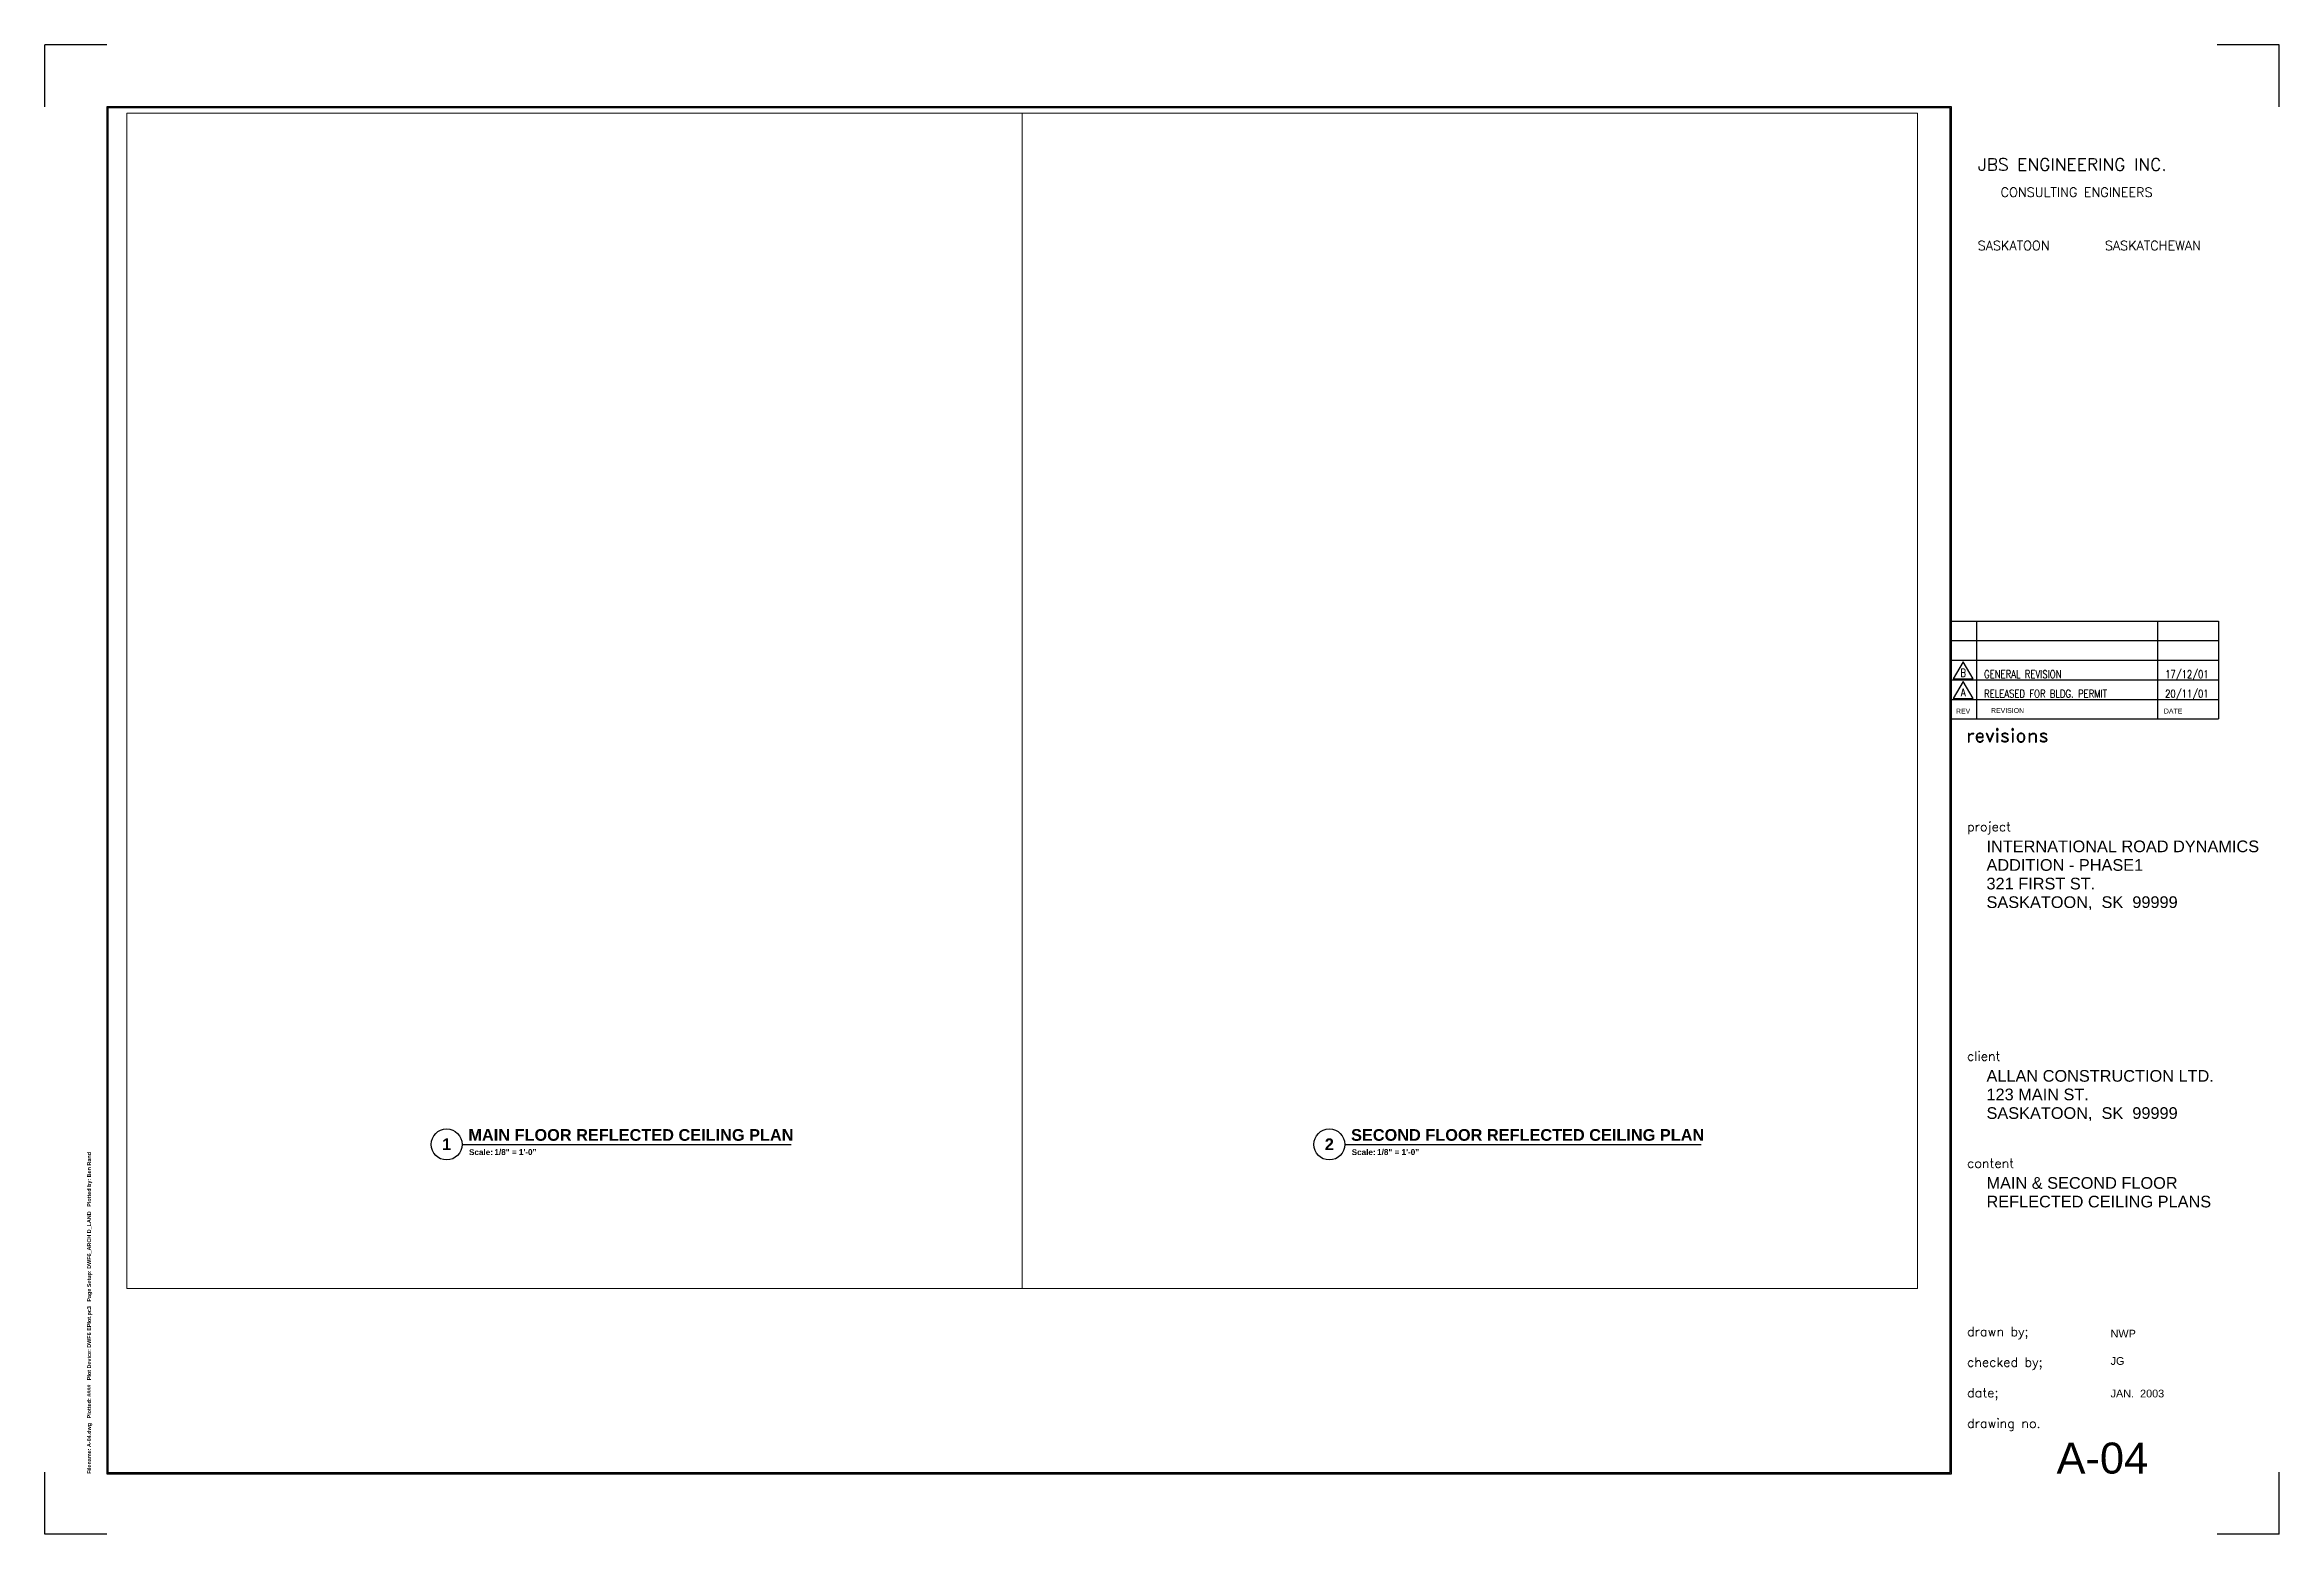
# Paper-space layout 'REFLECTED CEILING PLANS' of a CAD drawing. Header units: inches. Extents: x -0.3 to 35.7, y -0.7 to 23.3.
import ezdxf
from ezdxf.enums import TextEntityAlignment as Align

# ---------------------------------------------------------------- set-up
doc = ezdxf.new("R2010")
doc.units = ezdxf.units.IN
doc.header["$MEASUREMENT"] = 0
doc.layers.get('0').update_dxf_attribs({"linetype": 'CONTINUOUS'})
for name, color, linetype in [('Foundation_Plan_Dim', 5, 'CONTINUOUS'), ('PS_Annot', 5, 'CONTINUOUS'), ('TB_BORDER', 6, 'CONTINUOUS'), ('TB_CORNERS', 1, 'CONTINUOUS'), ('TB_INFORMATION', 3, 'CONTINUOUS'), ('TB_TEXT1', 160, 'CONTINUOUS'), ('TB_TEXT3', 10, 'CONTINUOUS'), ('TB_TEXT4', 4, 'CONTINUOUS'), ('TEXT', 4, 'CONTINUOUS'), ('Title', 7, 'CONTINUOUS'), ('TS-TEXT2', 7, 'CONTINUOUS')]:
    doc.layers.add(name, color=color, linetype=linetype)
doc.layers.add('PS_Viewport', color=220, linetype='CONTINUOUS', plot=False)
doc.styles.add('ROMANC', font='romanc')
doc.styles.add('ROMAND', font='ROMAND')
doc.styles.add('ROMANS-80', font='romans.shx', dxfattribs={"width": 0.8})
doc.styles.add('SANSERIF', font='sanss___.ttf')
doc.styles.add('SANSSERIFBOLD', font='sanssb__.ttf')

# ---------------------------------------------------------------- blocks, each defined once
blk = doc.blocks.new('Rev')
at = {"color": 4}
blk.add_lwpolyline([(1.243, 0.24), (1.083, -0.036), (1.402, -0.036)], close=True, dxfattribs=at)
at = {"layer": 'TEXT', "style": 'ROMANS-80', "width": 0.8}
blk.add_attdef('REV', text='', height=0.125, dxfattribs=at).set_placement((1.242, 0.062), align=Align.MIDDLE)
for p in [(1.578, -0.06), (4.494, -0.06)]:
    blk.add_attdef('REV', text='', height=0.125, dxfattribs=at).set_placement(p, align=Align.BOTTOM_LEFT)
blk = doc.blocks.new('Title')
at = {"layer": 'TB_BORDER'}
for p, q in [((1, 23), (1, 0.975)), ((30.718, 23), (1, 23)), ((1.02, 22.98), (1.02, 0.994)), ((30.698, 22.98), (1.02, 22.98)), ((30.698, 0.994), (30.698, 22.98)), ((30.718, 0.975), (30.718, 23)), ((1, 0.975), (30.718, 0.975)), ((1.02, 0.994), (30.698, 0.994))]:
    blk.add_line(p, q, dxfattribs=at)
at = {"layer": 'TB_CORNERS'}
for p, q in [((0, 23), (0, 24)), ((1, 24), (0, 24)), ((36, 24), (35, 24)), ((36, 23), (36, 24)), ((0, 0), (0, 1)), ((36, 0), (36, 1)), ((1, 0), (0, 0)), ((36, 0), (35, 0))]:
    blk.add_line(p, q, dxfattribs=at)
at = {"layer": 'TB_INFORMATION'}
for p, q in [((30.718, 14.713), (35.02, 14.713)), ((31.124, 14.713), (31.124, 13.136)), ((34.04, 14.713), (34.04, 13.136)), ((35.02, 14.713), (35.02, 13.136)), ((30.718, 14.398), (35.02, 14.398)), ((30.718, 14.082), (35.02, 14.082)), ((30.718, 13.767), (35.02, 13.767)), ((30.718, 13.451), (35.02, 13.451)), ((30.718, 13.136), (35.02, 13.136))]:
    blk.add_line(p, q, dxfattribs=at)
at = {"layer": 'TB_TEXT1', "width": 1.0217}
for s, height, style, p in [('JBS ENGINEERING INC.', 0.1972, 'ROMANC', (31.147, 21.971)), ('CONSULTING ENGINEERS', 0.1479, 'ROMAND', (31.51, 21.549)), ('SASKATOON       SASKATCHEWAN', 0.1479, 'ROMAND', (31.141, 20.69))]:
    blk.add_text(s, height=height, dxfattribs=dict(at, style=style)).set_placement(p)
at = {"layer": 'TB_TEXT3', "ltscale": 15, "style": 'SANSERIF', "flags": 8}
for tag, p in [('PROJECT_NAME', (31.283, 10.99)), ('PROJECT_PHASE', (31.283, 10.69)), ('PROJECT_STREET', (31.283, 10.39)), ('PROJECT_CITY', (31.283, 10.091)), ('CLIENT_NAME', (31.283, 7.292)), ('CLIENT_STREET', (31.283, 6.993)), ('CLIENT_CITY', (31.283, 6.693))]:
    blk.add_attdef(tag, p, '', height=0.188, dxfattribs=at)
at = {"layer": 'TB_TEXT3', "color": 10, "ltscale": 15, "style": 'SANSERIF', "flags": 8}
for tag, p in [('SHEET_CONTENT1', (31.283, 5.567)), ('SHEET_CONTENT2', (31.283, 5.267))]:
    blk.add_attdef(tag, p, '', height=0.188, dxfattribs=at)
at = {"layer": 'TB_TEXT3', "color": 10, "style": 'SANSERIF', "flags": 8}
for tag, p in [('DRAW', (33.282, 3.171)), ('CHECK', (33.282, 2.73)), ('DATE', (33.282, 2.206))]:
    blk.add_attdef(tag, p, '', height=0.125, dxfattribs=at)
at = {"layer": 'TB_TEXT3', "style": 'SANSERIF', "flags": 8}
blk.add_attdef('X', text='', height=0.5, dxfattribs=at).set_placement((32.412, 1.478), align=Align.TOP_LEFT)
at = {"layer": 'TB_TEXT4', "width": 1.0217}
for s, p in [('REV', (30.792, 13.224)), ('REVISION', (31.356, 13.233)), ('DATE', (34.141, 13.224))]:
    blk.add_text(s, height=0.0789, dxfattribs=at).set_placement(p)
at = {"layer": 'TB_TEXT4', "style": 'ROMAND', "width": 1.0217}
for s, height, p in [('revisions', 0.2188, (30.953, 12.764)), ('project', 0.1479, (30.97, 11.328)), ('client', 0.1479, (30.97, 7.63)), ('content', 0.1479, (30.97, 5.905)), ('drawn by;', 0.1479, (30.97, 3.193)), ('checked by;', 0.1479, (30.97, 2.7)), ('date;', 0.1479, (30.97, 2.207)), ('drawing no.', 0.1479, (30.97, 1.714))]:
    blk.add_text(s, height=height, dxfattribs=at).set_placement(p)
blk = doc.blocks.new('*B4')
blk.add_line((0.842, -0.513), (6.14, -0.513))
at = {"lineweight": 25}
blk.add_circle((0.592, -0.513), 0.25, dxfattribs=at)
at = {"insert": (0.952, -0.591), "char_height": 0.0938, "width": 0.39163, "attachment_point": 1, "style": 'SANSSERIFBOLD'}
blk.add_mtext('Scale: ', dxfattribs=at)
at = {"ltscale": 15, "style": 'SANSSERIFBOLD', "flags": 8}
blk.add_attdef('VIEWNAME', text='', height=0.188, dxfattribs=at).set_placement((0.942, -0.511), align=Align.BOTTOM_LEFT)
blk.add_attdef('#', text='', height=0.188, dxfattribs=at).set_placement((0.592, -0.511), align=Align.MIDDLE_CENTER)
blk.add_attdef('VPSCALE', text='', height=0.0938, dxfattribs=at).set_placement((1.362, -0.589), align=Align.TOP_LEFT)
blk = doc.blocks.new('*B5')
blk.add_line((0.842, -0.513), (6.581, -0.513))
at = {"lineweight": 25}
blk.add_circle((0.592, -0.513), 0.25, dxfattribs=at)
at = {"insert": (0.952, -0.591), "char_height": 0.0938, "width": 0.39163, "attachment_point": 1, "style": 'SANSSERIFBOLD'}
blk.add_mtext('Scale: ', dxfattribs=at)
at = {"ltscale": 15, "style": 'SANSSERIFBOLD', "flags": 8}
blk.add_attdef('VIEWNAME', text='', height=0.188, dxfattribs=at).set_placement((0.942, -0.511), align=Align.BOTTOM_LEFT)
blk.add_attdef('#', text='', height=0.188, dxfattribs=at).set_placement((0.592, -0.511), align=Align.MIDDLE_CENTER)
blk.add_attdef('VPSCALE', text='', height=0.0938, dxfattribs=at).set_placement((1.362, -0.589), align=Align.TOP_LEFT)

psp = doc.layouts.new('REFLECTED CEILING PLANS')

# ---------------------------------------------------------------- block references
at = {"layer": 'Foundation_Plan_Dim'}
ref = psp.add_blockref('Rev', (29.323, 13.107), dxfattribs=at)
ref.add_attrib('REV', 'B', dxfattribs={"layer": 'TEXT', "height": 0.125, "style": 'ROMANS-80', "width": 0.8}).set_placement((30.566, 13.169), align=Align.MIDDLE)
ref.add_attrib('REV', 'GENERAL REVISION', dxfattribs={"layer": 'TEXT', "height": 0.125, "style": 'ROMANS-80', "width": 0.8}).set_placement((30.902, 13.047), align=Align.BOTTOM_LEFT)
ref.add_attrib('REV', '17/12/01', dxfattribs={"layer": 'TEXT', "height": 0.125, "style": 'ROMANS-80', "width": 0.8}).set_placement((33.818, 13.047), align=Align.BOTTOM_LEFT)
ref = psp.add_blockref('Rev', (29.323, 12.791), dxfattribs=at)
ref.add_attrib('REV', 'A', dxfattribs={"layer": 'TEXT', "height": 0.125, "style": 'ROMANS-80', "width": 0.8}).set_placement((30.566, 12.853), align=Align.MIDDLE)
ref.add_attrib('REV', 'RELEASED FOR BLDG. PERMIT', dxfattribs={"layer": 'TEXT', "height": 0.125, "style": 'ROMANS-80', "width": 0.8}).set_placement((30.902, 12.732), align=Align.BOTTOM_LEFT)
ref.add_attrib('REV', '20/11/01', dxfattribs={"layer": 'TEXT', "height": 0.125, "style": 'ROMANS-80', "width": 0.8}).set_placement((33.818, 12.732), align=Align.BOTTOM_LEFT)
at = {"layer": 'PS_Annot'}
for name, p, values in [('*B4', (5.542, 6.084), {'#': '1', 'VIEWNAME': 'MAIN FLOOR REFLECTED CEILING PLAN', 'VPSCALE': '1/8" = 1\'-0"'}), ('*B5', (19.762, 6.084), {'#': '2', 'VIEWNAME': 'SECOND FLOOR REFLECTED CEILING PLAN', 'VPSCALE': '1/8" = 1\'-0"'})]:
    psp.add_blockref(name, p, dxfattribs=at).add_auto_attribs(values)
at = {"layer": 'Title'}
psp.add_blockref('Title', (-0.342, -0.711), dxfattribs=at).add_auto_attribs({'X': 'A-04', 'DATE': 'JAN.  2003', 'CHECK': 'JG', 'DRAW': 'NWP', 'SHEET_CONTENT1': 'MAIN & SECOND FLOOR', 'SHEET_CONTENT2': 'REFLECTED CEILING PLANS', 'PROJECT_NAME': 'INTERNATIONAL ROAD DYNAMICS', 'PROJECT_PHASE': 'ADDITION - PHASE1', 'PROJECT_STREET': '321 FIRST ST.', 'PROJECT_CITY': 'SASKATOON,  SK  99999', 'CLIENT_NAME': 'ALLAN CONSTRUCTION LTD.', 'CLIENT_STREET': '123 MAIN ST.', 'CLIENT_CITY': 'SASKATOON,  SK  99999'})

# ---------------------------------------------------------------- texts
at = {"layer": 'TS-TEXT2', "ltscale": 15, "insert": (0.342, 0.263), "char_height": 0.0625, "width": 20, "attachment_point": 1, "rotation": 90, "style": 'SANSSERIFBOLD'}
psp.add_mtext('Filename: A-04.dwg   Plotted: ####   Plot Device: DWF6 EPlot.pc3   Page Setup: DWF6_ARCH D_LAND   Plotted by: Ben Rand', dxfattribs=at)

# ---------------------------------------------------------------- viewports
at = {"layer": 'PS_Viewport', "view_target_point": (439.523, -642.208)}
vp = psp.add_viewport(center=(8.193, 12.719), size=(14.424, 18.9358), view_center_point=(0, 0), view_height=1817.8349, dxfattribs=at)
vp.frozen_layers = ['0', 'TB_BORDER', 'TB_CORNERS', 'TB_INFORMATION', 'TB_TEXT1', 'TB_TEXT3', 'TB_TEXT4']
at = {"layer": 'PS_Viewport'}
vp = psp.add_viewport(center=(22.617, 12.719), size=(14.424, 18.9358), view_center_point=(439.523, -642.208), view_height=1817.8349, status=3, dxfattribs=at)
vp.frozen_layers = ['0', 'TB_BORDER', 'TB_CORNERS', 'TB_INFORMATION', 'TB_TEXT1', 'TB_TEXT3', 'TB_TEXT4']

doc.saveas('drawing.dxf')
